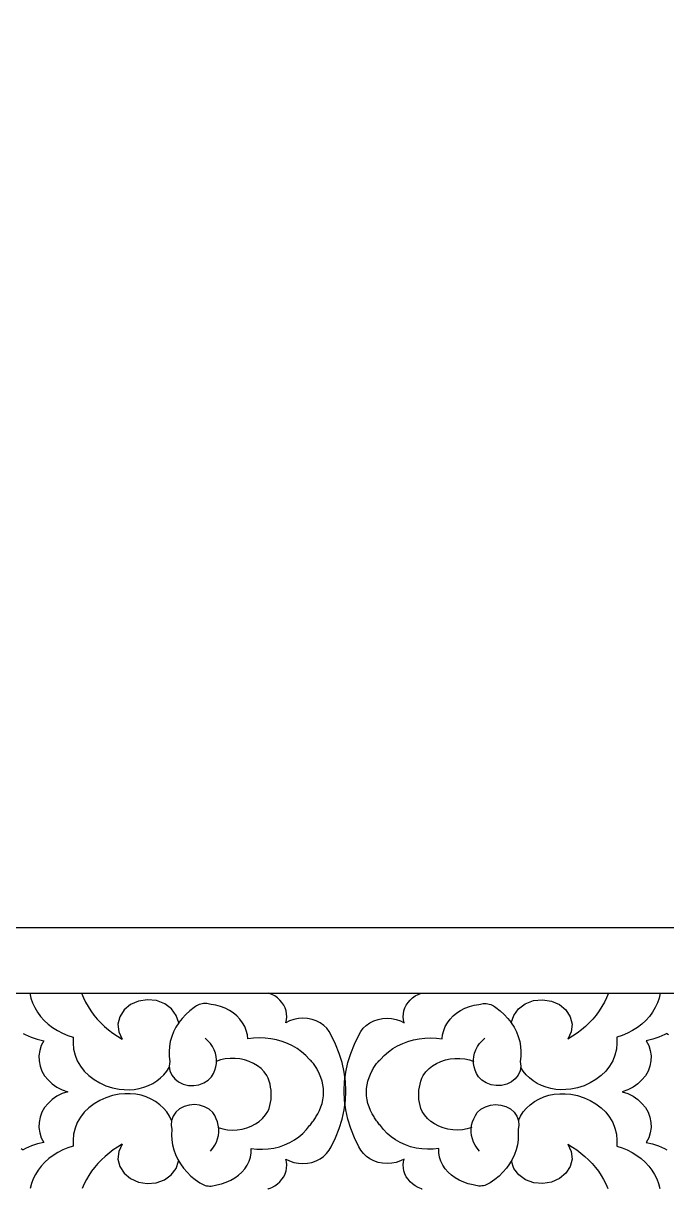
# Model space of a CAD drawing. Extents: x 1188826 to 1909461, y 608442 to 1651179.
# Drawn here: x 1666353 to 1666649, y 1032544 to 1033079 of the extents above; entities that cross this region are included whole.
import ezdxf

# ---------------------------------------------------------------- set-up
doc = ezdxf.new("R2010")
doc.units = 0
doc.header["$LTSCALE"] = 1000
doc.header["$MEASUREMENT"] = 0
doc.layers.add('窗', color=4, linetype='Continuous')
doc.layers.add('立面线', color=40, linetype='Continuous')

# ---------------------------------------------------------------- blocks, each defined once
blk = doc.blocks.new('EHYTERHT5EHTER')
at = {"layer": '窗', "ltscale": 3}
blk.add_lwpolyline([(82514.47, -228180.6), (83449.73, -228180.6), (83449.73, -229130.6), (82514.47, -229130.6)], close=True, dxfattribs=at)

msp = doc.modelspace()

# ---------------------------------------------------------------- linework, layer by layer
at = {"layer": '立面线'}
for p, q in [((1669039.81, 1032663.42), (1660727.54, 1032663.42)), ((1660758.89, 1032633.42), (1669008.6, 1032633.42)), ((1666356.43, 1032633.42), (1666356.96, 1032631.14)), ((1666380.21, 1032633.42), (1666381.08, 1032631.3)), ((1666467.52, 1032632.83), (1666466.07, 1032633.42)), ((1666468.89, 1032632.09), (1666467.52, 1032632.83)), ((1666533.44, 1032632.09), (1666534.81, 1032632.83)), ((1666534.81, 1032632.83), (1666536.27, 1032633.42)), ((1666622.12, 1032633.42), (1666621.26, 1032631.3)), ((1666645.91, 1032633.42), (1666645.38, 1032631.14)), ((1666356.96, 1032631.14), (1666357.73, 1032628.9)), ((1666357.73, 1032628.9), (1666358.74, 1032626.74)), ((1666381.08, 1032631.3), (1666382.08, 1032629.23)), ((1666382.08, 1032629.23), (1666383.22, 1032627.2)), ((1666402.77, 1032628.12), (1666399.8, 1032625.67)), ((1666406.45, 1032629.73), (1666402.77, 1032628.12)), ((1666410.52, 1032630.35), (1666406.45, 1032629.73)), ((1666414.62, 1032629.93), (1666410.52, 1032630.35)), ((1666418.4, 1032628.5), (1666414.62, 1032629.93)), ((1666421.53, 1032626.19), (1666418.4, 1032628.5)), ((1666433.05, 1032627.62), (1666432.5, 1032627.26)), ((1666433.64, 1032627.93), (1666433.05, 1032627.62)), ((1666434.27, 1032628.19), (1666433.64, 1032627.93)), ((1666434.93, 1032628.39), (1666434.27, 1032628.19)), ((1666435.6, 1032628.54), (1666434.93, 1032628.39)), ((1666436.29, 1032628.62), (1666435.6, 1032628.54)), ((1666436.99, 1032628.64), (1666436.29, 1032628.62)), ((1666437.68, 1032628.61), (1666436.99, 1032628.64)), ((1666438.37, 1032628.51), (1666437.68, 1032628.61)), ((1666439.04, 1032628.36), (1666438.37, 1032628.51)), ((1666439.69, 1032628.14), (1666439.04, 1032628.36)), ((1666441.92, 1032627.79), (1666439.69, 1032628.14)), ((1666444.08, 1032627.22), (1666441.92, 1032627.79)), ((1666470.15, 1032631.22), (1666468.89, 1032632.09)), ((1666471.27, 1032630.22), (1666470.15, 1032631.22)), ((1666472.24, 1032629.11), (1666471.27, 1032630.22)), ((1666473.04, 1032627.91), (1666472.24, 1032629.11)), ((1666473.67, 1032626.63), (1666473.04, 1032627.91)), ((1666528.66, 1032626.63), (1666529.29, 1032627.91)), ((1666529.29, 1032627.91), (1666530.09, 1032629.11)), ((1666530.09, 1032629.11), (1666531.07, 1032630.22)), ((1666531.07, 1032630.22), (1666532.19, 1032631.22)), ((1666532.19, 1032631.22), (1666533.44, 1032632.09)), ((1666558.25, 1032627.22), (1666560.41, 1032627.79)), ((1666560.41, 1032627.79), (1666562.64, 1032628.14)), ((1666562.64, 1032628.14), (1666563.29, 1032628.36)), ((1666563.29, 1032628.36), (1666563.97, 1032628.51)), ((1666563.97, 1032628.51), (1666564.65, 1032628.61)), ((1666564.65, 1032628.61), (1666565.35, 1032628.64)), ((1666565.35, 1032628.64), (1666566.04, 1032628.62)), ((1666566.04, 1032628.62), (1666566.73, 1032628.54)), ((1666566.73, 1032628.54), (1666567.41, 1032628.39)), ((1666567.41, 1032628.39), (1666568.06, 1032628.19)), ((1666568.06, 1032628.19), (1666568.69, 1032627.93)), ((1666568.69, 1032627.93), (1666569.28, 1032627.62)), ((1666569.28, 1032627.62), (1666569.84, 1032627.26)), ((1666580.81, 1032626.19), (1666583.93, 1032628.5)), ((1666583.93, 1032628.5), (1666587.71, 1032629.93)), ((1666587.71, 1032629.93), (1666591.82, 1032630.35)), ((1666591.82, 1032630.35), (1666595.88, 1032629.73)), ((1666595.88, 1032629.73), (1666599.56, 1032628.12)), ((1666599.56, 1032628.12), (1666602.54, 1032625.67)), ((1666620.25, 1032629.23), (1666619.11, 1032627.2)), ((1666621.26, 1032631.3), (1666620.25, 1032629.23)), ((1666644.61, 1032628.9), (1666643.6, 1032626.74)), ((1666645.38, 1032631.14), (1666644.61, 1032628.9)), ((1666358.74, 1032626.74), (1666359.97, 1032624.66)), ((1666359.97, 1032624.66), (1666361.43, 1032622.69)), ((1666361.43, 1032622.69), (1666363.08, 1032620.85)), ((1666383.22, 1032627.2), (1666384.49, 1032625.24)), ((1666384.49, 1032625.24), (1666385.89, 1032623.34)), ((1666385.89, 1032623.34), (1666387.41, 1032621.51)), ((1666397.79, 1032622.57), (1666396.93, 1032619.11)), ((1666399.8, 1032625.67), (1666397.79, 1032622.57)), ((1666423.73, 1032623.19), (1666421.53, 1032626.19)), ((1666424.82, 1032619.78), (1666423.73, 1032623.19)), ((1666428.08, 1032623.62), (1666426.38, 1032621.8)), ((1666429.95, 1032625.31), (1666428.08, 1032623.62)), ((1666431.99, 1032626.86), (1666429.95, 1032625.31)), ((1666432.5, 1032627.26), (1666431.99, 1032626.86)), ((1666446.16, 1032626.44), (1666444.08, 1032627.22)), ((1666448.11, 1032625.45), (1666446.16, 1032626.44)), ((1666449.9, 1032624.27), (1666448.11, 1032625.45)), ((1666451.53, 1032622.92), (1666449.9, 1032624.27)), ((1666452.96, 1032621.41), (1666451.53, 1032622.92)), ((1666474.12, 1032625.3), (1666473.67, 1032626.63)), ((1666474.37, 1032623.93), (1666474.12, 1032625.3)), ((1666474.28, 1032621.16), (1666474.42, 1032622.54)), ((1666474.42, 1032622.54), (1666474.37, 1032623.93)), ((1666527.91, 1032622.54), (1666527.96, 1032623.93)), ((1666528.05, 1032621.16), (1666527.91, 1032622.54)), ((1666527.96, 1032623.93), (1666528.21, 1032625.3)), ((1666528.21, 1032625.3), (1666528.66, 1032626.63)), ((1666549.38, 1032621.41), (1666550.8, 1032622.92)), ((1666550.8, 1032622.92), (1666552.43, 1032624.27)), ((1666552.43, 1032624.27), (1666554.23, 1032625.45)), ((1666554.23, 1032625.45), (1666556.18, 1032626.44)), ((1666556.18, 1032626.44), (1666558.25, 1032627.22)), ((1666569.84, 1032627.26), (1666570.35, 1032626.86)), ((1666570.35, 1032626.86), (1666572.38, 1032625.31)), ((1666572.38, 1032625.31), (1666574.26, 1032623.62)), ((1666574.26, 1032623.62), (1666575.95, 1032621.8)), ((1666577.51, 1032619.78), (1666578.6, 1032623.19)), ((1666578.6, 1032623.19), (1666580.81, 1032626.19)), ((1666602.54, 1032625.67), (1666604.54, 1032622.57)), ((1666604.54, 1032622.57), (1666605.41, 1032619.11)), ((1666616.44, 1032623.34), (1666614.92, 1032621.51)), ((1666617.84, 1032625.24), (1666616.44, 1032623.34)), ((1666619.11, 1032627.2), (1666617.84, 1032625.24)), ((1666640.91, 1032622.69), (1666639.25, 1032620.85)), ((1666642.36, 1032624.66), (1666640.91, 1032622.69)), ((1666643.6, 1032626.74), (1666642.36, 1032624.66)), ((1666363.08, 1032620.85), (1666364.93, 1032619.14)), ((1666364.93, 1032619.14), (1666366.96, 1032617.58)), ((1666366.96, 1032617.58), (1666369.14, 1032616.19)), ((1666387.41, 1032621.51), (1666389.05, 1032619.75)), ((1666389.05, 1032619.75), (1666390.8, 1032618.08)), ((1666390.8, 1032618.08), (1666392.66, 1032616.49)), ((1666396.93, 1032619.11), (1666397.28, 1032615.59)), ((1666423.57, 1032617.82), (1666422.48, 1032615.68)), ((1666424.82, 1032619.78), (1666423.57, 1032617.82)), ((1666424.88, 1032619.86), (1666424.82, 1032619.78)), ((1666426.38, 1032621.8), (1666424.88, 1032619.86)), ((1666454.17, 1032619.77), (1666452.96, 1032621.41)), ((1666455.14, 1032618.02), (1666454.17, 1032619.77)), ((1666455.87, 1032616.18), (1666455.14, 1032618.02)), ((1666473.94, 1032619.8), (1666474.28, 1032621.16)), ((1666475.76, 1032620.71), (1666473.94, 1032619.8)), ((1666477.72, 1032621.36), (1666475.76, 1032620.71)), ((1666479.78, 1032621.76), (1666477.72, 1032621.36)), ((1666481.87, 1032621.88), (1666479.78, 1032621.76)), ((1666483.97, 1032621.73), (1666481.87, 1032621.88)), ((1666486.02, 1032621.32), (1666483.97, 1032621.73)), ((1666487.97, 1032620.64), (1666486.02, 1032621.32)), ((1666489.78, 1032619.72), (1666487.97, 1032620.64)), ((1666491.4, 1032618.58), (1666489.78, 1032619.72)), ((1666492.81, 1032617.23), (1666491.4, 1032618.58)), ((1666493.96, 1032615.73), (1666492.81, 1032617.23)), ((1666508.38, 1032615.73), (1666509.53, 1032617.23)), ((1666509.53, 1032617.23), (1666510.93, 1032618.58)), ((1666510.93, 1032618.58), (1666512.56, 1032619.72)), ((1666512.56, 1032619.72), (1666514.37, 1032620.64)), ((1666514.37, 1032620.64), (1666516.32, 1032621.32)), ((1666516.32, 1032621.32), (1666518.36, 1032621.73)), ((1666518.36, 1032621.73), (1666520.46, 1032621.88)), ((1666520.46, 1032621.88), (1666522.56, 1032621.76)), ((1666522.56, 1032621.76), (1666524.61, 1032621.36)), ((1666524.61, 1032621.36), (1666526.57, 1032620.71)), ((1666526.57, 1032620.71), (1666528.39, 1032619.8)), ((1666528.39, 1032619.8), (1666528.05, 1032621.16)), ((1666546.46, 1032616.18), (1666547.19, 1032618.02)), ((1666547.19, 1032618.02), (1666548.17, 1032619.77)), ((1666548.17, 1032619.77), (1666549.38, 1032621.41)), ((1666575.95, 1032621.8), (1666577.46, 1032619.86)), ((1666577.46, 1032619.86), (1666577.51, 1032619.78)), ((1666577.51, 1032619.78), (1666578.76, 1032617.82)), ((1666578.76, 1032617.82), (1666579.85, 1032615.68)), ((1666605.41, 1032619.11), (1666605.05, 1032615.59)), ((1666611.53, 1032618.08), (1666609.67, 1032616.49)), ((1666613.28, 1032619.75), (1666611.53, 1032618.08)), ((1666614.92, 1032621.51), (1666613.28, 1032619.75)), ((1666635.38, 1032617.58), (1666633.19, 1032616.19)), ((1666637.4, 1032619.14), (1666635.38, 1032617.58)), ((1666639.25, 1032620.85), (1666637.4, 1032619.14)), ((1666353.5, 1032614.79), (1666354.31, 1032614.35)), ((1666354.31, 1032614.35), (1666357.05, 1032613.15)), ((1666357.05, 1032613.15), (1666359.92, 1032612.19)), ((1666359.92, 1032612.19), (1666362.9, 1032611.49)), ((1666362.9, 1032611.49), (1666361.77, 1032609.31)), ((1666369.14, 1032616.19), (1666371.46, 1032614.97)), ((1666371.46, 1032614.97), (1666373.9, 1032613.94)), ((1666373.9, 1032613.94), (1666376.45, 1032613.11)), ((1666376.45, 1032613.11), (1666376.31, 1032610.38)), ((1666392.66, 1032616.49), (1666394.62, 1032615)), ((1666394.62, 1032615), (1666396.67, 1032613.6)), ((1666396.67, 1032613.6), (1666398.82, 1032612.3)), ((1666397.28, 1032615.59), (1666398.82, 1032612.3)), ((1666421.62, 1032613.47), (1666420.97, 1032611.21)), ((1666422.48, 1032615.68), (1666421.62, 1032613.47)), ((1666438.24, 1032611.56), (1666436.94, 1032612.72)), ((1666439.38, 1032610.28), (1666438.24, 1032611.56)), ((1666456.34, 1032614.28), (1666455.87, 1032616.18)), ((1666456.55, 1032612.35), (1666456.34, 1032614.28)), ((1666459.18, 1032612.7), (1666456.55, 1032612.35)), ((1666461.83, 1032612.84), (1666459.18, 1032612.7)), ((1666464.49, 1032612.76), (1666461.83, 1032612.84)), ((1666467.13, 1032612.47), (1666464.49, 1032612.76)), ((1666469.73, 1032611.96), (1666467.13, 1032612.47)), ((1666472.26, 1032611.25), (1666469.73, 1032611.96)), ((1666494.83, 1032614.09), (1666493.96, 1032615.73)), ((1666496.84, 1032609.95), (1666494.79, 1032614.09)), ((1666505.49, 1032609.95), (1666507.54, 1032614.09)), ((1666507.5, 1032614.09), (1666508.38, 1032615.73)), ((1666530.07, 1032611.25), (1666532.6, 1032611.96)), ((1666532.6, 1032611.96), (1666535.2, 1032612.47)), ((1666535.2, 1032612.47), (1666537.84, 1032612.76)), ((1666537.84, 1032612.76), (1666540.5, 1032612.84)), ((1666540.5, 1032612.84), (1666543.16, 1032612.7)), ((1666543.16, 1032612.7), (1666545.79, 1032612.35)), ((1666545.79, 1032612.35), (1666545.99, 1032614.28)), ((1666545.99, 1032614.28), (1666546.46, 1032616.18)), ((1666562.95, 1032610.28), (1666564.09, 1032611.56)), ((1666564.09, 1032611.56), (1666565.39, 1032612.72)), ((1666579.85, 1032615.68), (1666580.72, 1032613.47)), ((1666580.72, 1032613.47), (1666581.36, 1032611.21)), ((1666605.05, 1032615.59), (1666603.52, 1032612.3)), ((1666605.66, 1032613.6), (1666603.52, 1032612.3)), ((1666607.71, 1032615), (1666605.66, 1032613.6)), ((1666609.67, 1032616.49), (1666607.71, 1032615)), ((1666628.43, 1032613.94), (1666625.89, 1032613.11)), ((1666625.89, 1032613.11), (1666626.02, 1032610.38)), ((1666630.87, 1032614.97), (1666628.43, 1032613.94)), ((1666633.19, 1032616.19), (1666630.87, 1032614.97)), ((1666642.41, 1032612.19), (1666639.44, 1032611.49)), ((1666639.44, 1032611.49), (1666640.56, 1032609.31)), ((1666645.28, 1032613.15), (1666642.41, 1032612.19)), ((1666648.03, 1032614.35), (1666645.28, 1032613.15)), ((1666648.83, 1032614.79), (1666648.03, 1032614.35)), ((1666648.83, 1032614.79), (1666649.64, 1032614.35)), ((1666361.03, 1032607.01), (1666360.69, 1032604.64)), ((1666361.77, 1032609.31), (1666361.03, 1032607.01)), ((1666376.31, 1032610.38), (1666376.57, 1032607.64)), ((1666376.57, 1032607.64), (1666377.24, 1032604.96)), ((1666420.56, 1032608.91), (1666420.39, 1032606.58)), ((1666420.39, 1032606.58), (1666420.45, 1032604.25)), ((1666420.97, 1032611.21), (1666420.56, 1032608.91)), ((1666440.35, 1032608.9), (1666439.38, 1032610.28)), ((1666441.13, 1032607.43), (1666440.35, 1032608.9)), ((1666441.7, 1032605.9), (1666441.13, 1032607.43)), ((1666474.7, 1032610.33), (1666472.26, 1032611.25)), ((1666477.02, 1032609.22), (1666474.7, 1032610.33)), ((1666479.21, 1032607.92), (1666477.02, 1032609.22)), ((1666481.25, 1032606.46), (1666479.21, 1032607.92)), ((1666483.12, 1032604.83), (1666481.25, 1032606.46)), ((1666498.53, 1032605.75), (1666496.84, 1032609.95)), ((1666503.81, 1032605.75), (1666505.49, 1032609.95)), ((1666519.22, 1032604.83), (1666521.08, 1032606.46)), ((1666521.08, 1032606.46), (1666523.12, 1032607.92)), ((1666523.12, 1032607.92), (1666525.31, 1032609.22)), ((1666525.31, 1032609.22), (1666527.64, 1032610.33)), ((1666527.64, 1032610.33), (1666530.07, 1032611.25)), ((1666560.63, 1032605.9), (1666561.21, 1032607.43)), ((1666561.21, 1032607.43), (1666561.98, 1032608.9)), ((1666561.98, 1032608.9), (1666562.95, 1032610.28)), ((1666581.36, 1032611.21), (1666581.77, 1032608.91)), ((1666581.77, 1032608.91), (1666581.95, 1032606.58)), ((1666581.95, 1032606.58), (1666581.89, 1032604.25)), ((1666625.76, 1032607.64), (1666625.09, 1032604.96)), ((1666626.02, 1032610.38), (1666625.76, 1032607.64)), ((1666640.56, 1032609.31), (1666641.3, 1032607.01)), ((1666641.3, 1032607.01), (1666641.64, 1032604.64)), ((1666360.69, 1032604.64), (1666360.75, 1032602.25)), ((1666360.75, 1032602.25), (1666361.21, 1032599.9)), ((1666377.24, 1032604.96), (1666378.29, 1032602.37)), ((1666378.29, 1032602.37), (1666379.72, 1032599.92)), ((1666420.45, 1032604.25), (1666420.74, 1032601.94)), ((1666420.74, 1032601.94), (1666420.48, 1032599.85)), ((1666442.08, 1032604.32), (1666441.7, 1032605.9)), ((1666441.92, 1032599.51), (1666442.18, 1032601.11)), ((1666444.05, 1032602.72), (1666441.97, 1032602.01)), ((1666442.24, 1032602.72), (1666442.08, 1032604.32)), ((1666442.18, 1032601.11), (1666442.24, 1032602.72)), ((1666446.22, 1032603.21), (1666444.05, 1032602.72)), ((1666448.44, 1032603.46), (1666446.22, 1032603.21)), ((1666450.69, 1032603.46), (1666448.44, 1032603.46)), ((1666452.91, 1032603.23), (1666450.69, 1032603.46)), ((1666455.09, 1032602.76), (1666452.91, 1032603.23)), ((1666457.18, 1032602.06), (1666455.09, 1032602.76)), ((1666459.15, 1032601.14), (1666457.18, 1032602.06)), ((1666460.97, 1032600.02), (1666459.15, 1032601.14)), ((1666484.79, 1032603.06), (1666483.12, 1032604.83)), ((1666485.21, 1032602.68), (1666484.79, 1032603.06)), ((1666485.6, 1032602.28), (1666485.21, 1032602.68)), ((1666485.99, 1032601.88), (1666485.6, 1032602.28)), ((1666486.35, 1032601.46), (1666485.99, 1032601.88)), ((1666486.7, 1032601.04), (1666486.35, 1032601.46)), ((1666487.04, 1032600.6), (1666486.7, 1032601.04)), ((1666487.35, 1032600.16), (1666487.04, 1032600.6)), ((1666499.84, 1032601.48), (1666498.53, 1032605.75)), ((1666500.79, 1032597.17), (1666499.84, 1032601.48)), ((1666501.55, 1032597.17), (1666502.49, 1032601.48)), ((1666502.49, 1032601.48), (1666503.81, 1032605.75)), ((1666514.98, 1032600.16), (1666515.3, 1032600.6)), ((1666515.3, 1032600.6), (1666515.63, 1032601.04)), ((1666515.63, 1032601.04), (1666515.98, 1032601.46)), ((1666515.98, 1032601.46), (1666516.35, 1032601.88)), ((1666516.35, 1032601.88), (1666516.73, 1032602.28)), ((1666516.73, 1032602.28), (1666517.13, 1032602.68)), ((1666517.13, 1032602.68), (1666517.54, 1032603.06)), ((1666517.54, 1032603.06), (1666519.22, 1032604.83)), ((1666541.37, 1032600.02), (1666543.19, 1032601.14)), ((1666543.19, 1032601.14), (1666545.16, 1032602.06)), ((1666545.16, 1032602.06), (1666547.25, 1032602.76)), ((1666547.25, 1032602.76), (1666549.42, 1032603.23)), ((1666549.42, 1032603.23), (1666551.65, 1032603.46)), ((1666551.65, 1032603.46), (1666553.89, 1032603.46)), ((1666553.89, 1032603.46), (1666556.11, 1032603.21)), ((1666556.11, 1032603.21), (1666558.28, 1032602.72)), ((1666558.28, 1032602.72), (1666560.36, 1032602.01)), ((1666560.1, 1032602.72), (1666560.26, 1032604.32)), ((1666560.15, 1032601.11), (1666560.1, 1032602.72)), ((1666560.42, 1032599.51), (1666560.15, 1032601.11)), ((1666560.26, 1032604.32), (1666560.63, 1032605.9)), ((1666581.89, 1032604.25), (1666581.59, 1032601.94)), ((1666581.59, 1032601.94), (1666581.85, 1032599.85)), ((1666624.04, 1032602.37), (1666622.62, 1032599.92)), ((1666625.09, 1032604.96), (1666624.04, 1032602.37)), ((1666641.58, 1032602.25), (1666641.12, 1032599.9)), ((1666641.64, 1032604.64), (1666641.58, 1032602.25)), ((1666361.21, 1032599.9), (1666362.07, 1032597.63)), ((1666362.07, 1032597.63), (1666363.3, 1032595.49)), ((1666363.3, 1032595.49), (1666364.88, 1032593.52)), ((1666379.72, 1032599.92), (1666381.49, 1032597.64)), ((1666381.49, 1032597.64), (1666383.58, 1032595.57)), ((1666383.58, 1032595.57), (1666385.96, 1032593.74)), ((1666416.53, 1032594.44), (1666418.06, 1032595.91)), ((1666418.06, 1032595.91), (1666419.39, 1032597.51)), ((1666419.39, 1032597.51), (1666420.52, 1032599.22)), ((1666420.48, 1032599.85), (1666420.79, 1032597.77)), ((1666420.79, 1032597.77), (1666421.65, 1032595.81)), ((1666421.65, 1032595.81), (1666423.01, 1032594.07)), ((1666439.9, 1032595.03), (1666440.77, 1032596.45)), ((1666440.77, 1032596.45), (1666441.44, 1032597.96)), ((1666441.44, 1032597.96), (1666441.92, 1032599.51)), ((1666462.61, 1032598.72), (1666460.97, 1032600.02)), ((1666464.05, 1032597.24), (1666462.61, 1032598.72)), ((1666465.26, 1032595.63), (1666464.05, 1032597.24)), ((1666465.85, 1032594.31), (1666465.26, 1032595.63)), ((1666487.65, 1032599.71), (1666487.35, 1032600.16)), ((1666487.93, 1032599.25), (1666487.65, 1032599.71)), ((1666488.2, 1032598.78), (1666487.93, 1032599.25)), ((1666488.44, 1032598.3), (1666488.2, 1032598.78)), ((1666488.67, 1032597.82), (1666488.44, 1032598.3)), ((1666489.47, 1032596.25), (1666488.67, 1032597.82)), ((1666490.13, 1032594.63), (1666489.47, 1032596.25)), ((1666501.36, 1032592.83), (1666500.79, 1032597.17)), ((1666500.98, 1032592.83), (1666501.55, 1032597.17)), ((1666512.2, 1032594.63), (1666512.86, 1032596.25)), ((1666512.86, 1032596.25), (1666513.66, 1032597.82)), ((1666513.66, 1032597.82), (1666513.89, 1032598.3)), ((1666513.89, 1032598.3), (1666514.14, 1032598.78)), ((1666514.14, 1032598.78), (1666514.4, 1032599.25)), ((1666514.4, 1032599.25), (1666514.68, 1032599.71)), ((1666514.68, 1032599.71), (1666514.98, 1032600.16)), ((1666536.49, 1032594.31), (1666537.08, 1032595.63)), ((1666537.08, 1032595.63), (1666538.29, 1032597.24)), ((1666538.29, 1032597.24), (1666539.73, 1032598.72)), ((1666539.73, 1032598.72), (1666541.37, 1032600.02)), ((1666560.89, 1032597.96), (1666560.42, 1032599.51)), ((1666561.57, 1032596.45), (1666560.89, 1032597.96)), ((1666562.44, 1032595.03), (1666561.57, 1032596.45)), ((1666580.69, 1032595.81), (1666579.32, 1032594.07)), ((1666581.54, 1032597.77), (1666580.69, 1032595.81)), ((1666581.85, 1032599.85), (1666581.54, 1032597.77)), ((1666582.94, 1032597.51), (1666581.82, 1032599.22)), ((1666584.28, 1032595.91), (1666582.94, 1032597.51)), ((1666585.81, 1032594.44), (1666584.28, 1032595.91)), ((1666618.75, 1032595.57), (1666616.37, 1032593.74)), ((1666620.84, 1032597.64), (1666618.75, 1032595.57)), ((1666622.62, 1032599.92), (1666620.84, 1032597.64)), ((1666639.04, 1032595.49), (1666637.46, 1032593.52)), ((1666640.27, 1032597.63), (1666639.04, 1032595.49)), ((1666641.12, 1032599.9), (1666640.27, 1032597.63)), ((1666364.88, 1032593.52), (1666366.77, 1032591.77)), ((1666366.77, 1032591.77), (1666368.94, 1032590.27)), ((1666368.94, 1032590.27), (1666371.34, 1032589.06)), ((1666385.96, 1032593.74), (1666388.6, 1032592.18)), ((1666388.6, 1032592.18), (1666391.44, 1032590.91)), ((1666391.44, 1032590.91), (1666394.44, 1032589.96)), ((1666394.44, 1032589.96), (1666397.56, 1032589.35)), ((1666406.67, 1032589.61), (1666408.86, 1032590.2)), ((1666408.86, 1032590.2), (1666410.97, 1032590.99)), ((1666410.97, 1032590.99), (1666412.96, 1032591.97)), ((1666412.96, 1032591.97), (1666414.82, 1032593.12)), ((1666414.82, 1032593.12), (1666416.53, 1032594.44)), ((1666423.01, 1032594.07), (1666424.81, 1032592.64)), ((1666424.81, 1032592.64), (1666426.94, 1032591.61)), ((1666426.94, 1032591.61), (1666429.29, 1032591.02)), ((1666429.29, 1032591.02), (1666431.74, 1032590.92)), ((1666431.74, 1032590.92), (1666434.14, 1032591.3)), ((1666434.14, 1032591.3), (1666436.38, 1032592.15)), ((1666436.38, 1032592.15), (1666438.34, 1032593.41)), ((1666438.34, 1032593.41), (1666439.9, 1032595.03)), ((1666466.34, 1032592.97), (1666465.85, 1032594.31)), ((1666466.74, 1032591.61), (1666466.34, 1032592.97)), ((1666467.04, 1032590.22), (1666466.74, 1032591.61)), ((1666467.23, 1032588.83), (1666467.04, 1032590.22)), ((1666490.65, 1032592.98), (1666490.13, 1032594.63)), ((1666491.02, 1032591.3), (1666490.65, 1032592.98)), ((1666491.25, 1032589.6), (1666491.02, 1032591.3)), ((1666500.79, 1032588.48), (1666500.98, 1032592.83)), ((1666501.55, 1032588.48), (1666501.36, 1032592.83)), ((1666511.09, 1032589.6), (1666511.31, 1032591.3)), ((1666511.31, 1032591.3), (1666511.68, 1032592.98)), ((1666511.68, 1032592.98), (1666512.2, 1032594.63)), ((1666535.1, 1032588.83), (1666535.3, 1032590.22)), ((1666535.3, 1032590.22), (1666535.6, 1032591.61)), ((1666535.6, 1032591.61), (1666535.99, 1032592.97)), ((1666535.99, 1032592.97), (1666536.49, 1032594.31)), ((1666564, 1032593.41), (1666562.44, 1032595.03)), ((1666565.95, 1032592.15), (1666564, 1032593.41)), ((1666568.19, 1032591.3), (1666565.95, 1032592.15)), ((1666570.6, 1032590.92), (1666568.19, 1032591.3)), ((1666573.04, 1032591.02), (1666570.6, 1032590.92)), ((1666575.39, 1032591.61), (1666573.04, 1032591.02)), ((1666577.53, 1032592.64), (1666575.39, 1032591.61)), ((1666579.32, 1032594.07), (1666577.53, 1032592.64)), ((1666587.51, 1032593.12), (1666585.81, 1032594.44)), ((1666589.37, 1032591.97), (1666587.51, 1032593.12)), ((1666591.36, 1032590.99), (1666589.37, 1032591.97)), ((1666593.47, 1032590.2), (1666591.36, 1032590.99)), ((1666595.66, 1032589.61), (1666593.47, 1032590.2)), ((1666607.89, 1032589.96), (1666604.78, 1032589.35)), ((1666610.9, 1032590.91), (1666607.89, 1032589.96)), ((1666613.74, 1032592.18), (1666610.9, 1032590.91)), ((1666616.37, 1032593.74), (1666613.74, 1032592.18)), ((1666633.39, 1032590.27), (1666630.99, 1032589.06)), ((1666635.56, 1032591.77), (1666633.39, 1032590.27)), ((1666637.46, 1032593.52), (1666635.56, 1032591.77)), ((1666366.77, 1032584.55), (1666364.88, 1032582.8)), ((1666368.94, 1032586.04), (1666366.77, 1032584.55)), ((1666371.34, 1032587.26), (1666368.94, 1032586.04)), ((1666371.34, 1032589.06), (1666373.93, 1032588.16)), ((1666373.93, 1032588.16), (1666371.34, 1032587.26)), ((1666391.44, 1032585.4), (1666388.6, 1032584.14)), ((1666394.44, 1032586.35), (1666391.44, 1032585.4)), ((1666397.56, 1032586.97), (1666394.44, 1032586.35)), ((1666397.56, 1032589.35), (1666399.84, 1032589.1)), ((1666400.06, 1032587.23), (1666397.56, 1032586.97)), ((1666399.84, 1032589.1), (1666402.13, 1032589.06)), ((1666402.58, 1032587.24), (1666400.06, 1032587.23)), ((1666402.13, 1032589.06), (1666404.42, 1032589.23)), ((1666405.08, 1032587), (1666402.58, 1032587.24)), ((1666404.42, 1032589.23), (1666406.67, 1032589.61)), ((1666407.53, 1032586.5), (1666405.08, 1032587)), ((1666409.9, 1032585.76), (1666407.53, 1032586.5)), ((1666412.15, 1032584.78), (1666409.9, 1032585.76)), ((1666414.24, 1032583.58), (1666412.15, 1032584.78)), ((1666467.01, 1032583.22), (1666467.22, 1032584.61)), ((1666467.22, 1032584.61), (1666467.32, 1032586.02)), ((1666467.33, 1032587.42), (1666467.23, 1032588.83)), ((1666467.32, 1032586.02), (1666467.33, 1032587.42)), ((1666491.02, 1032584.48), (1666491.25, 1032586.18)), ((1666491.32, 1032587.89), (1666491.25, 1032589.6)), ((1666491.25, 1032586.18), (1666491.32, 1032587.89)), ((1666500.98, 1032584.12), (1666500.79, 1032588.48)), ((1666501.36, 1032584.12), (1666501.55, 1032588.48)), ((1666511.01, 1032587.89), (1666511.09, 1032589.6)), ((1666511.09, 1032586.18), (1666511.01, 1032587.89)), ((1666511.31, 1032584.48), (1666511.09, 1032586.18)), ((1666535, 1032587.42), (1666535.1, 1032588.83)), ((1666535.01, 1032586.02), (1666535, 1032587.42)), ((1666535.12, 1032584.61), (1666535.01, 1032586.02)), ((1666535.32, 1032583.22), (1666535.12, 1032584.61)), ((1666588.09, 1032583.58), (1666590.19, 1032584.78)), ((1666590.19, 1032584.78), (1666592.43, 1032585.76)), ((1666592.43, 1032585.76), (1666594.8, 1032586.5)), ((1666594.8, 1032586.5), (1666597.25, 1032587)), ((1666597.91, 1032589.23), (1666595.66, 1032589.61)), ((1666597.25, 1032587), (1666599.76, 1032587.24)), ((1666600.2, 1032589.06), (1666597.91, 1032589.23)), ((1666599.76, 1032587.24), (1666602.27, 1032587.23)), ((1666602.5, 1032589.1), (1666600.2, 1032589.06)), ((1666602.27, 1032587.23), (1666604.78, 1032586.97)), ((1666604.78, 1032589.35), (1666602.5, 1032589.1)), ((1666604.78, 1032586.97), (1666607.89, 1032586.35)), ((1666607.89, 1032586.35), (1666610.9, 1032585.4)), ((1666610.9, 1032585.4), (1666613.74, 1032584.14)), ((1666630.99, 1032589.06), (1666628.41, 1032588.16)), ((1666628.41, 1032588.16), (1666630.99, 1032587.26)), ((1666630.99, 1032587.26), (1666633.39, 1032586.04)), ((1666633.39, 1032586.04), (1666635.56, 1032584.55)), ((1666635.56, 1032584.55), (1666637.46, 1032582.8)), ((1666363.3, 1032580.83), (1666362.07, 1032578.69)), ((1666364.88, 1032582.8), (1666363.3, 1032580.83)), ((1666383.58, 1032580.75), (1666381.49, 1032578.68)), ((1666385.96, 1032582.58), (1666383.58, 1032580.75)), ((1666388.6, 1032584.14), (1666385.96, 1032582.58)), ((1666416.16, 1032582.18), (1666414.24, 1032583.58)), ((1666417.87, 1032580.6), (1666416.16, 1032582.18)), ((1666419.35, 1032578.86), (1666417.87, 1032580.6)), ((1666425.21, 1032580.21), (1666423.51, 1032578.7)), ((1666427.27, 1032581.34), (1666425.21, 1032580.21)), ((1666429.58, 1032582.03), (1666427.27, 1032581.34)), ((1666432.01, 1032582.25), (1666429.58, 1032582.03)), ((1666434.44, 1032581.98), (1666432.01, 1032582.25)), ((1666436.73, 1032581.25), (1666434.44, 1032581.98)), ((1666438.77, 1032580.07), (1666436.73, 1032581.25)), ((1666440.43, 1032578.53), (1666438.77, 1032580.07)), ((1666465.79, 1032579.13), (1666466.29, 1032580.47)), ((1666466.29, 1032580.47), (1666466.7, 1032581.83)), ((1666466.7, 1032581.83), (1666467.01, 1032583.22)), ((1666488.67, 1032577.96), (1666489.47, 1032579.53)), ((1666489.47, 1032579.53), (1666490.13, 1032581.14)), ((1666490.13, 1032581.14), (1666490.65, 1032582.8)), ((1666490.65, 1032582.8), (1666491.02, 1032584.48)), ((1666499.84, 1032575.48), (1666500.79, 1032579.78)), ((1666500.79, 1032579.78), (1666501.36, 1032584.12)), ((1666501.55, 1032579.78), (1666500.98, 1032584.12)), ((1666502.49, 1032575.48), (1666501.55, 1032579.78)), ((1666511.68, 1032582.8), (1666511.31, 1032584.48)), ((1666512.2, 1032581.14), (1666511.68, 1032582.8)), ((1666512.86, 1032579.53), (1666512.2, 1032581.14)), ((1666513.66, 1032577.96), (1666512.86, 1032579.53)), ((1666535.63, 1032581.83), (1666535.32, 1032583.22)), ((1666536.04, 1032580.47), (1666535.63, 1032581.83)), ((1666536.54, 1032579.13), (1666536.04, 1032580.47)), ((1666561.91, 1032578.53), (1666563.57, 1032580.07)), ((1666563.57, 1032580.07), (1666565.6, 1032581.25)), ((1666565.6, 1032581.25), (1666567.89, 1032581.98)), ((1666567.89, 1032581.98), (1666570.32, 1032582.25)), ((1666570.32, 1032582.25), (1666572.75, 1032582.03)), ((1666572.75, 1032582.03), (1666575.06, 1032581.34)), ((1666575.06, 1032581.34), (1666577.13, 1032580.21)), ((1666577.13, 1032580.21), (1666578.83, 1032578.7)), ((1666582.98, 1032578.86), (1666584.46, 1032580.6)), ((1666584.46, 1032580.6), (1666586.17, 1032582.18)), ((1666586.17, 1032582.18), (1666588.09, 1032583.58)), ((1666613.74, 1032584.14), (1666616.37, 1032582.58)), ((1666616.37, 1032582.58), (1666618.75, 1032580.75)), ((1666618.75, 1032580.75), (1666620.84, 1032578.68)), ((1666637.46, 1032582.8), (1666639.04, 1032580.83)), ((1666639.04, 1032580.83), (1666640.27, 1032578.69)), ((1666360.75, 1032574.06), (1666360.69, 1032571.68)), ((1666361.21, 1032576.42), (1666360.75, 1032574.06)), ((1666362.07, 1032578.69), (1666361.21, 1032576.42)), ((1666378.29, 1032573.94), (1666377.24, 1032571.35)), ((1666379.72, 1032576.4), (1666378.29, 1032573.94)), ((1666381.49, 1032578.68), (1666379.72, 1032576.4)), ((1666420.58, 1032576.97), (1666419.35, 1032578.86)), ((1666421.55, 1032574.98), (1666420.58, 1032576.97)), ((1666421.53, 1032574.89), (1666421.35, 1032572.8)), ((1666421.55, 1032574.98), (1666421.53, 1032574.89)), ((1666422.26, 1032576.89), (1666421.55, 1032574.98)), ((1666423.51, 1032578.7), (1666422.26, 1032576.89)), ((1666441.34, 1032577.17), (1666440.43, 1032578.53)), ((1666442.08, 1032575.74), (1666441.34, 1032577.17)), ((1666442.64, 1032574.25), (1666442.08, 1032575.74)), ((1666443.02, 1032572.72), (1666442.64, 1032574.25)), ((1666460.04, 1032573.33), (1666461.79, 1032574.54)), ((1666461.79, 1032574.54), (1666463.34, 1032575.92)), ((1666463.34, 1032575.92), (1666464.68, 1032577.46)), ((1666464.68, 1032577.46), (1666465.79, 1032579.13)), ((1666485.64, 1032573.44), (1666485.98, 1032573.87)), ((1666485.98, 1032573.87), (1666486.31, 1032574.31)), ((1666486.31, 1032574.31), (1666486.64, 1032574.75)), ((1666486.64, 1032574.75), (1666486.96, 1032575.2)), ((1666486.96, 1032575.2), (1666487.27, 1032575.65)), ((1666487.27, 1032575.65), (1666487.56, 1032576.1)), ((1666487.56, 1032576.1), (1666487.85, 1032576.56)), ((1666487.85, 1032576.56), (1666488.14, 1032577.02)), ((1666488.14, 1032577.02), (1666488.41, 1032577.49)), ((1666488.41, 1032577.49), (1666488.67, 1032577.96)), ((1666498.53, 1032571.21), (1666499.84, 1032575.48)), ((1666503.81, 1032571.21), (1666502.49, 1032575.48)), ((1666513.93, 1032577.49), (1666513.66, 1032577.96)), ((1666514.2, 1032577.02), (1666513.93, 1032577.49)), ((1666514.48, 1032576.56), (1666514.2, 1032577.02)), ((1666514.77, 1032576.1), (1666514.48, 1032576.56)), ((1666515.07, 1032575.65), (1666514.77, 1032576.1)), ((1666515.38, 1032575.2), (1666515.07, 1032575.65)), ((1666515.69, 1032574.75), (1666515.38, 1032575.2)), ((1666516.02, 1032574.31), (1666515.69, 1032574.75)), ((1666516.35, 1032573.87), (1666516.02, 1032574.31)), ((1666516.7, 1032573.44), (1666516.35, 1032573.87)), ((1666537.65, 1032577.46), (1666536.54, 1032579.13)), ((1666538.99, 1032575.92), (1666537.65, 1032577.46)), ((1666540.55, 1032574.54), (1666538.99, 1032575.92)), ((1666542.29, 1032573.33), (1666540.55, 1032574.54)), ((1666559.31, 1032572.72), (1666559.69, 1032574.25)), ((1666559.69, 1032574.25), (1666560.26, 1032575.74)), ((1666560.26, 1032575.74), (1666561, 1032577.17)), ((1666561, 1032577.17), (1666561.91, 1032578.53)), ((1666578.83, 1032578.7), (1666580.08, 1032576.89)), ((1666580.08, 1032576.89), (1666580.79, 1032574.98)), ((1666580.79, 1032574.98), (1666581.75, 1032576.97)), ((1666580.79, 1032574.98), (1666580.81, 1032574.89)), ((1666580.81, 1032574.89), (1666580.98, 1032572.8)), ((1666581.75, 1032576.97), (1666582.98, 1032578.86)), ((1666620.84, 1032578.68), (1666622.62, 1032576.4)), ((1666622.62, 1032576.4), (1666624.04, 1032573.94)), ((1666624.04, 1032573.94), (1666625.09, 1032571.35)), ((1666640.27, 1032578.69), (1666641.12, 1032576.42)), ((1666641.12, 1032576.42), (1666641.58, 1032574.06)), ((1666641.58, 1032574.06), (1666641.64, 1032571.68)), ((1666360.69, 1032571.68), (1666361.03, 1032569.31)), ((1666361.03, 1032569.31), (1666361.77, 1032567.01)), ((1666376.57, 1032568.67), (1666376.31, 1032565.94)), ((1666377.24, 1032571.35), (1666376.57, 1032568.67)), ((1666421.35, 1032572.8), (1666421.75, 1032570.73)), ((1666421.75, 1032570.73), (1666421.6, 1032568.41)), ((1666442.95, 1032571.66), (1666445.07, 1032571.05)), ((1666443.22, 1032571.16), (1666443.02, 1032572.72)), ((1666443.05, 1032568.04), (1666443.23, 1032569.6)), ((1666443.23, 1032569.6), (1666443.22, 1032571.16)), ((1666445.07, 1032571.05), (1666447.27, 1032570.67)), ((1666447.27, 1032570.67), (1666449.5, 1032570.52)), ((1666449.5, 1032570.52), (1666451.74, 1032570.62)), ((1666451.74, 1032570.62), (1666453.95, 1032570.96)), ((1666453.95, 1032570.96), (1666456.09, 1032571.53)), ((1666456.09, 1032571.53), (1666458.13, 1032572.33)), ((1666458.13, 1032572.33), (1666460.04, 1032573.33)), ((1666479.98, 1032567.42), (1666481.83, 1032569)), ((1666481.83, 1032569), (1666483.48, 1032570.73)), ((1666483.48, 1032570.73), (1666484.93, 1032572.59)), ((1666484.93, 1032572.59), (1666485.29, 1032573.01)), ((1666485.29, 1032573.01), (1666485.64, 1032573.44)), ((1666496.84, 1032567), (1666498.53, 1032571.21)), ((1666505.49, 1032567), (1666503.81, 1032571.21)), ((1666517.05, 1032573.01), (1666516.7, 1032573.44)), ((1666517.41, 1032572.59), (1666517.05, 1032573.01)), ((1666518.85, 1032570.73), (1666517.41, 1032572.59)), ((1666520.5, 1032569), (1666518.85, 1032570.73)), ((1666522.35, 1032567.42), (1666520.5, 1032569)), ((1666544.2, 1032572.33), (1666542.29, 1032573.33)), ((1666546.24, 1032571.53), (1666544.2, 1032572.33)), ((1666548.38, 1032570.96), (1666546.24, 1032571.53)), ((1666550.59, 1032570.62), (1666548.38, 1032570.96)), ((1666552.83, 1032570.52), (1666550.59, 1032570.62)), ((1666555.07, 1032570.67), (1666552.83, 1032570.52)), ((1666557.26, 1032571.05), (1666555.07, 1032570.67)), ((1666559.39, 1032571.66), (1666557.26, 1032571.05)), ((1666559.1, 1032569.6), (1666559.11, 1032571.16)), ((1666559.28, 1032568.04), (1666559.1, 1032569.6)), ((1666559.11, 1032571.16), (1666559.31, 1032572.72)), ((1666580.98, 1032572.8), (1666580.58, 1032570.73)), ((1666580.58, 1032570.73), (1666580.73, 1032568.41)), ((1666625.09, 1032571.35), (1666625.76, 1032568.67)), ((1666625.76, 1032568.67), (1666626.02, 1032565.94)), ((1666641.3, 1032569.31), (1666640.56, 1032567.01)), ((1666641.64, 1032571.68), (1666641.3, 1032569.31)), ((1666357.21, 1032563.23), (1666354.53, 1032562.08)), ((1666360.01, 1032564.15), (1666357.21, 1032563.23)), ((1666362.9, 1032564.82), (1666360.01, 1032564.15)), ((1666361.77, 1032567.01), (1666362.9, 1032564.82)), ((1666376.45, 1032563.2), (1666373.98, 1032562.4)), ((1666376.31, 1032565.94), (1666376.45, 1032563.2)), ((1666398.82, 1032564.01), (1666396.75, 1032562.76)), ((1666398.82, 1032564.01), (1666397.28, 1032560.75)), ((1666421.6, 1032568.41), (1666421.69, 1032566.08)), ((1666421.69, 1032566.08), (1666422.02, 1032563.77)), ((1666422.02, 1032563.77), (1666422.57, 1032561.49)), ((1666440.52, 1032562.2), (1666441.41, 1032563.57)), ((1666441.41, 1032563.57), (1666442.14, 1032565.01)), ((1666442.14, 1032565.01), (1666442.69, 1032566.5)), ((1666442.69, 1032566.5), (1666443.05, 1032568.04)), ((1666471.04, 1032562.91), (1666473.46, 1032563.75)), ((1666473.46, 1032563.75), (1666475.78, 1032564.78)), ((1666475.78, 1032564.78), (1666477.96, 1032566.01)), ((1666477.96, 1032566.01), (1666479.98, 1032567.42)), ((1666494.79, 1032562.87), (1666496.84, 1032567)), ((1666507.54, 1032562.87), (1666505.49, 1032567)), ((1666524.38, 1032566.01), (1666522.35, 1032567.42)), ((1666526.56, 1032564.78), (1666524.38, 1032566.01)), ((1666528.87, 1032563.75), (1666526.56, 1032564.78)), ((1666531.29, 1032562.91), (1666528.87, 1032563.75)), ((1666559.65, 1032566.5), (1666559.28, 1032568.04)), ((1666560.2, 1032565.01), (1666559.65, 1032566.5)), ((1666560.92, 1032563.57), (1666560.2, 1032565.01)), ((1666561.82, 1032562.2), (1666560.92, 1032563.57)), ((1666580.32, 1032563.77), (1666579.76, 1032561.49)), ((1666580.64, 1032566.08), (1666580.32, 1032563.77)), ((1666580.73, 1032568.41), (1666580.64, 1032566.08)), ((1666603.52, 1032564.01), (1666605.05, 1032560.75)), ((1666603.52, 1032564.01), (1666605.59, 1032562.76)), ((1666626.02, 1032565.94), (1666625.89, 1032563.2)), ((1666625.89, 1032563.2), (1666628.35, 1032562.4)), ((1666640.56, 1032567.01), (1666639.44, 1032564.82)), ((1666639.44, 1032564.82), (1666642.33, 1032564.15)), ((1666642.33, 1032564.15), (1666645.13, 1032563.23)), ((1666645.13, 1032563.23), (1666647.81, 1032562.08)), ((1666352.47, 1032562.08), (1666353.5, 1032561.52)), ((1666354.53, 1032562.08), (1666353.5, 1032561.52)), ((1666367.22, 1032558.92), (1666365.24, 1032557.44)), ((1666369.35, 1032560.25), (1666367.22, 1032558.92)), ((1666371.61, 1032561.41), (1666369.35, 1032560.25)), ((1666373.98, 1032562.4), (1666371.61, 1032561.41)), ((1666391.05, 1032558.46), (1666389.34, 1032556.85)), ((1666392.86, 1032559.98), (1666391.05, 1032558.46)), ((1666394.76, 1032561.42), (1666392.86, 1032559.98)), ((1666396.75, 1032562.76), (1666394.76, 1032561.42)), ((1666397.28, 1032560.75), (1666396.93, 1032557.24)), ((1666422.57, 1032561.49), (1666423.36, 1032559.26)), ((1666423.36, 1032559.26), (1666424.37, 1032557.09)), ((1666439.46, 1032560.92), (1666440.52, 1032562.2)), ((1666457.13, 1032556.3), (1666457.74, 1032558.17)), ((1666457.74, 1032558.17), (1666458.08, 1032560.09)), ((1666458.08, 1032560.09), (1666458.17, 1032562.02)), ((1666458.17, 1032562.02), (1666460.76, 1032561.76)), ((1666460.76, 1032561.76), (1666463.37, 1032561.71)), ((1666463.37, 1032561.71), (1666465.97, 1032561.89)), ((1666465.97, 1032561.89), (1666468.54, 1032562.29)), ((1666468.54, 1032562.29), (1666471.04, 1032562.91)), ((1666489.71, 1032557.29), (1666491.34, 1032558.42)), ((1666491.34, 1032558.42), (1666492.74, 1032559.75)), ((1666492.74, 1032559.75), (1666493.9, 1032561.24)), ((1666493.9, 1032561.24), (1666494.79, 1032562.87)), ((1666508.43, 1032561.24), (1666507.54, 1032562.87)), ((1666509.59, 1032559.75), (1666508.43, 1032561.24)), ((1666511, 1032558.42), (1666509.59, 1032559.75)), ((1666512.62, 1032557.29), (1666511, 1032558.42)), ((1666533.8, 1032562.29), (1666531.29, 1032562.91)), ((1666536.37, 1032561.89), (1666533.8, 1032562.29)), ((1666538.97, 1032561.71), (1666536.37, 1032561.89)), ((1666541.58, 1032561.76), (1666538.97, 1032561.71)), ((1666544.17, 1032562.02), (1666541.58, 1032561.76)), ((1666544.25, 1032560.09), (1666544.17, 1032562.02)), ((1666544.6, 1032558.17), (1666544.25, 1032560.09)), ((1666545.2, 1032556.3), (1666544.6, 1032558.17)), ((1666562.87, 1032560.92), (1666561.82, 1032562.2)), ((1666578.97, 1032559.26), (1666577.96, 1032557.09)), ((1666579.76, 1032561.49), (1666578.97, 1032559.26)), ((1666605.05, 1032560.75), (1666605.41, 1032557.24)), ((1666605.59, 1032562.76), (1666607.58, 1032561.42)), ((1666607.58, 1032561.42), (1666609.48, 1032559.98)), ((1666609.48, 1032559.98), (1666611.29, 1032558.46)), ((1666611.29, 1032558.46), (1666612.99, 1032556.85)), ((1666628.35, 1032562.4), (1666630.72, 1032561.41)), ((1666630.72, 1032561.41), (1666632.98, 1032560.25)), ((1666632.98, 1032560.25), (1666635.11, 1032558.92)), ((1666635.11, 1032558.92), (1666637.09, 1032557.44)), ((1666647.81, 1032562.08), (1666648.83, 1032561.52)), ((1666361.77, 1032554.04), (1666360.32, 1032552.16)), ((1666363.42, 1032555.8), (1666361.77, 1032554.04)), ((1666365.24, 1032557.44), (1666363.42, 1032555.8)), ((1666386.24, 1032553.42), (1666384.86, 1032551.6)), ((1666387.74, 1032555.17), (1666386.24, 1032553.42)), ((1666389.34, 1032556.85), (1666387.74, 1032555.17)), ((1666396.93, 1032557.24), (1666397.77, 1032553.79)), ((1666397.77, 1032553.79), (1666399.75, 1032550.71)), ((1666421.39, 1032550), (1666423.64, 1032552.95)), ((1666423.64, 1032552.95), (1666424.79, 1032556.33)), ((1666424.37, 1032557.09), (1666425.6, 1032555.01)), ((1666425.6, 1032555.01), (1666427.03, 1032553.03)), ((1666427.03, 1032553.03), (1666428.65, 1032551.16)), ((1666453.84, 1032551.24), (1666455.17, 1032552.81)), ((1666455.17, 1032552.81), (1666456.27, 1032554.5)), ((1666456.27, 1032554.5), (1666457.13, 1032556.3)), ((1666474.28, 1032555.89), (1666473.94, 1032557.25)), ((1666473.94, 1032557.25), (1666475.76, 1032556.35)), ((1666474.12, 1032551.75), (1666474.37, 1032553.12)), ((1666474.42, 1032554.51), (1666474.28, 1032555.89)), ((1666474.37, 1032553.12), (1666474.42, 1032554.51)), ((1666475.76, 1032556.35), (1666477.7, 1032555.69)), ((1666477.7, 1032555.69), (1666479.75, 1032555.3)), ((1666479.75, 1032555.3), (1666481.84, 1032555.17)), ((1666481.84, 1032555.17), (1666483.92, 1032555.31)), ((1666483.92, 1032555.31), (1666485.96, 1032555.72)), ((1666485.96, 1032555.72), (1666487.91, 1032556.38)), ((1666487.91, 1032556.38), (1666489.71, 1032557.29)), ((1666514.43, 1032556.38), (1666512.62, 1032557.29)), ((1666516.37, 1032555.72), (1666514.43, 1032556.38)), ((1666518.41, 1032555.31), (1666516.37, 1032555.72)), ((1666520.5, 1032555.17), (1666518.41, 1032555.31)), ((1666522.59, 1032555.3), (1666520.5, 1032555.17)), ((1666524.63, 1032555.69), (1666522.59, 1032555.3)), ((1666526.58, 1032556.35), (1666524.63, 1032555.69)), ((1666528.39, 1032557.25), (1666526.58, 1032556.35)), ((1666527.91, 1032554.51), (1666528.05, 1032555.89)), ((1666527.96, 1032553.12), (1666527.91, 1032554.51)), ((1666528.21, 1032551.75), (1666527.96, 1032553.12)), ((1666528.05, 1032555.89), (1666528.39, 1032557.25)), ((1666546.07, 1032554.5), (1666545.2, 1032556.3)), ((1666547.17, 1032552.81), (1666546.07, 1032554.5)), ((1666548.5, 1032551.24), (1666547.17, 1032552.81)), ((1666575.31, 1032553.03), (1666573.68, 1032551.16)), ((1666576.74, 1032555.01), (1666575.31, 1032553.03)), ((1666577.96, 1032557.09), (1666576.74, 1032555.01)), ((1666578.69, 1032552.95), (1666577.54, 1032556.33)), ((1666580.94, 1032550), (1666578.69, 1032552.95)), ((1666604.56, 1032553.79), (1666602.58, 1032550.71)), ((1666605.41, 1032557.24), (1666604.56, 1032553.79)), ((1666612.99, 1032556.85), (1666614.6, 1032555.17)), ((1666614.6, 1032555.17), (1666616.09, 1032553.42)), ((1666616.09, 1032553.42), (1666617.47, 1032551.6)), ((1666637.09, 1032557.44), (1666638.92, 1032555.8)), ((1666638.92, 1032555.8), (1666640.56, 1032554.04)), ((1666640.56, 1032554.04), (1666642.02, 1032552.16)), ((1666358.02, 1032548.1), (1666357.19, 1032545.96)), ((1666359.06, 1032550.17), (1666358.02, 1032548.1)), ((1666360.32, 1032552.16), (1666359.06, 1032550.17)), ((1666382.45, 1032547.78), (1666381.43, 1032545.79)), ((1666383.6, 1032549.72), (1666382.45, 1032547.78)), ((1666384.86, 1032551.6), (1666383.6, 1032549.72)), ((1666399.75, 1032550.71), (1666402.69, 1032548.24)), ((1666402.69, 1032548.24), (1666406.33, 1032546.62)), ((1666414.46, 1032546.35), (1666418.24, 1032547.74)), ((1666418.24, 1032547.74), (1666421.39, 1032550)), ((1666428.65, 1032551.16), (1666430.46, 1032549.42)), ((1666430.46, 1032549.42), (1666432.44, 1032547.83)), ((1666432.44, 1032547.83), (1666434.58, 1032546.38)), ((1666446.68, 1032546.59), (1666448.7, 1032547.47)), ((1666448.7, 1032547.47), (1666450.58, 1032548.55)), ((1666450.58, 1032548.55), (1666452.3, 1032549.81)), ((1666452.3, 1032549.81), (1666453.84, 1032551.24)), ((1666471.27, 1032546.83), (1666472.24, 1032547.94)), ((1666472.24, 1032547.94), (1666473.04, 1032549.14)), ((1666473.04, 1032549.14), (1666473.67, 1032550.42)), ((1666473.67, 1032550.42), (1666474.12, 1032551.75)), ((1666528.66, 1032550.42), (1666528.21, 1032551.75)), ((1666529.29, 1032549.14), (1666528.66, 1032550.42)), ((1666530.09, 1032547.94), (1666529.29, 1032549.14)), ((1666531.07, 1032546.83), (1666530.09, 1032547.94)), ((1666550.03, 1032549.81), (1666548.5, 1032551.24)), ((1666551.75, 1032548.55), (1666550.03, 1032549.81)), ((1666553.63, 1032547.47), (1666551.75, 1032548.55)), ((1666555.65, 1032546.59), (1666553.63, 1032547.47)), ((1666569.89, 1032547.83), (1666567.75, 1032546.38)), ((1666571.87, 1032549.42), (1666569.89, 1032547.83)), ((1666573.68, 1032551.16), (1666571.87, 1032549.42)), ((1666584.09, 1032547.74), (1666580.94, 1032550)), ((1666587.87, 1032546.35), (1666584.09, 1032547.74)), ((1666599.65, 1032548.24), (1666596, 1032546.62)), ((1666602.58, 1032550.71), (1666599.65, 1032548.24)), ((1666617.47, 1032551.6), (1666618.74, 1032549.72)), ((1666618.74, 1032549.72), (1666619.88, 1032547.78)), ((1666619.88, 1032547.78), (1666620.9, 1032545.79)), ((1666642.02, 1032552.16), (1666643.27, 1032550.17)), ((1666643.27, 1032550.17), (1666644.31, 1032548.1)), ((1666644.31, 1032548.1), (1666645.14, 1032545.96)), ((1666357.19, 1032545.96), (1666356.6, 1032543.76)), ((1666381.43, 1032545.79), (1666380.54, 1032543.76)), ((1666406.33, 1032546.62), (1666410.38, 1032545.97)), ((1666410.38, 1032545.97), (1666414.46, 1032546.35)), ((1666434.58, 1032546.38), (1666435.11, 1032546)), ((1666435.11, 1032546), (1666435.69, 1032545.66)), ((1666435.69, 1032545.66), (1666436.3, 1032545.38)), ((1666436.3, 1032545.38), (1666436.95, 1032545.16)), ((1666436.95, 1032545.16), (1666437.61, 1032544.99)), ((1666437.61, 1032544.99), (1666438.3, 1032544.87)), ((1666438.3, 1032544.87), (1666438.99, 1032544.82)), ((1666438.99, 1032544.82), (1666439.68, 1032544.83)), ((1666439.68, 1032544.83), (1666440.38, 1032544.9)), ((1666440.38, 1032544.9), (1666441.06, 1032545.03)), ((1666441.06, 1032545.03), (1666441.72, 1032545.22)), ((1666441.72, 1032545.22), (1666442.35, 1032545.46)), ((1666442.35, 1032545.46), (1666444.55, 1032545.91)), ((1666444.55, 1032545.91), (1666446.68, 1032546.59)), ((1666466.05, 1032543.63), (1666465.71, 1032543.63)), ((1666466.05, 1032543.63), (1666467.52, 1032544.22)), ((1666467.52, 1032544.22), (1666468.89, 1032544.96)), ((1666468.89, 1032544.96), (1666470.15, 1032545.83)), ((1666470.15, 1032545.83), (1666471.27, 1032546.83)), ((1666532.19, 1032545.83), (1666531.07, 1032546.83)), ((1666533.44, 1032544.96), (1666532.19, 1032545.83)), ((1666534.81, 1032544.22), (1666533.44, 1032544.96)), ((1666536.28, 1032543.63), (1666534.81, 1032544.22)), ((1666536.28, 1032543.63), (1666536.63, 1032543.63)), ((1666557.78, 1032545.91), (1666555.65, 1032546.59)), ((1666559.98, 1032545.46), (1666557.78, 1032545.91)), ((1666560.62, 1032545.22), (1666559.98, 1032545.46)), ((1666561.28, 1032545.03), (1666560.62, 1032545.22)), ((1666561.96, 1032544.9), (1666561.28, 1032545.03)), ((1666562.65, 1032544.83), (1666561.96, 1032544.9)), ((1666563.34, 1032544.82), (1666562.65, 1032544.83)), ((1666564.04, 1032544.87), (1666563.34, 1032544.82)), ((1666564.72, 1032544.99), (1666564.04, 1032544.87)), ((1666565.39, 1032545.16), (1666564.72, 1032544.99)), ((1666566.03, 1032545.38), (1666565.39, 1032545.16)), ((1666566.64, 1032545.66), (1666566.03, 1032545.38)), ((1666567.22, 1032546), (1666566.64, 1032545.66)), ((1666567.75, 1032546.38), (1666567.22, 1032546)), ((1666591.96, 1032545.97), (1666587.87, 1032546.35)), ((1666596, 1032546.62), (1666591.96, 1032545.97)), ((1666620.9, 1032545.79), (1666621.79, 1032543.76)), ((1666645.14, 1032545.96), (1666645.74, 1032543.76))]:
    msp.add_line(p, q, dxfattribs=at)

# ---------------------------------------------------------------- block references
at = {"layer": '窗'}
msp.add_blockref('EHYTERHT5EHTER', (1583484.46, 1261794.02), dxfattribs=at)

doc.saveas('drawing.dxf')
